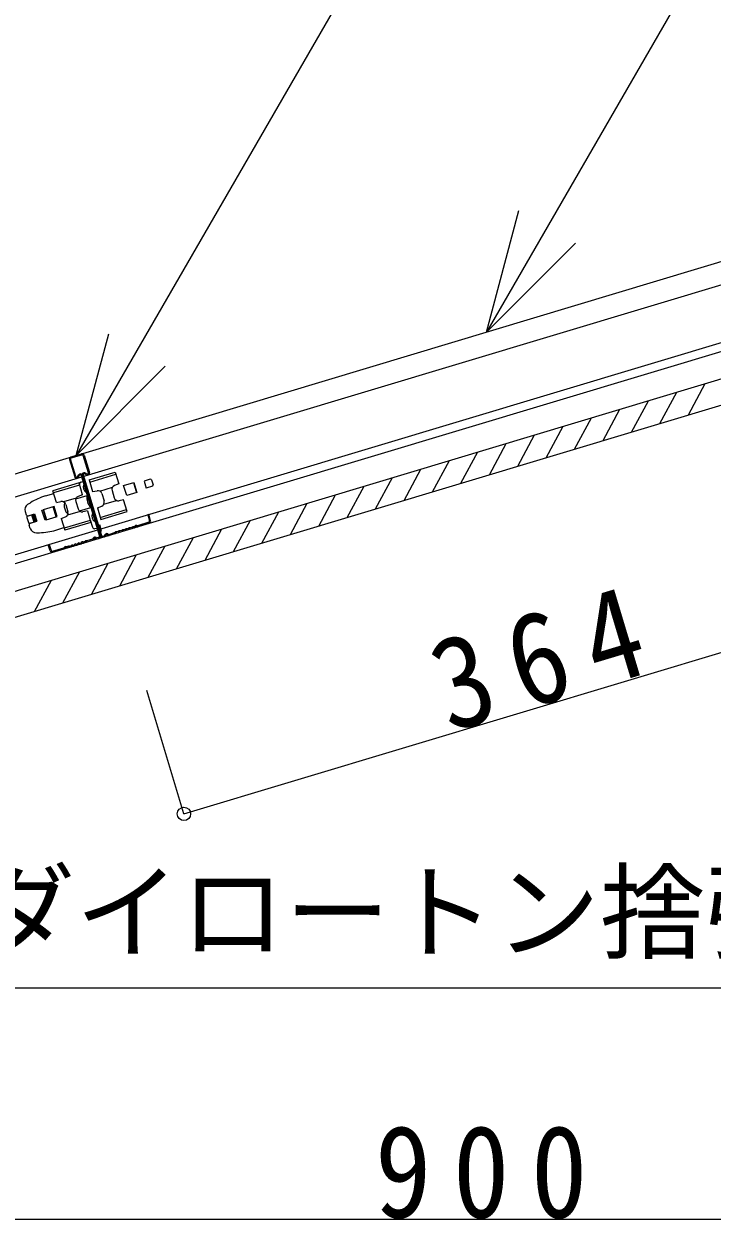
# Model space of a CAD drawing. Units: millimetres at full size, sheet at 1:20; details may follow other scales. Extents: x -4155 to 4045, y -2866 to 2834.
# Drawn here: x 248 to 576, y -1 to 569 of the extents above; entities that cross this region are included whole.
import ezdxf
from ezdxf.enums import TextEntityAlignment as Align

# ---------------------------------------------------------------- set-up
doc = ezdxf.new("R2010")
doc.units = ezdxf.units.MM
doc.header["$LTSCALE"] = 20
for name, color, linetype, lineweight in [('1-0_断面', 7, 'Continuous', 9), ('1-1_寸法', 7, 'Continuous', 9), ('1-2_文字', 7, 'Continuous', 9)]:
    doc.layers.add(name, color=color, linetype=linetype, lineweight=lineweight)
doc.styles.add('ＭＳ ゴシック', font='')
doc.styles.get('ＭＳ ゴシック').set_extended_font_data('MS Gothic')

msp = doc.modelspace()

# ---------------------------------------------------------------- linework, layer by layer
at = {"layer": '1-0_断面'}
for p, q in [((3770.95, 1375.77), (-99.44, 212.58)), ((-94.69, 196.77), (3775.7, 1359.97)), ((-91.24, 185.28), (3779.15, 1348.48)), ((-98.29, 208.75), (1807.96, 781.64)), ((56.34, 298.03), (926.89, 559.66)), ((59.4, 287.88), (929.95, 549.51)), ((550.81, 378.24), (558.85, 393.19)), ((564.36, 382.31), (572.4, 397.26)), ((537.27, 374.17), (545.31, 389.12)), ((523.73, 370.1), (531.76, 385.05)), ((496.64, 361.96), (504.68, 376.91)), ((510.18, 366.03), (518.22, 380.98)), ((483.09, 357.89), (491.13, 372.84)), ((456.01, 349.75), (464.05, 364.7)), ((469.55, 353.82), (477.59, 368.77)), ((269.52, 361.05), (272, 352.82)), ((272.47, 352.96), (270, 361.2)), ((270.19, 362.3), (275.27, 363.82)), ((270.33, 361.82), (275.41, 363.35)), ((278.51, 354.77), (276.03, 363.01)), ((276.51, 363.15), (278.99, 354.92)), ((442.46, 345.68), (450.5, 360.62)), ((273.41, 352.89), (273.9, 353.81)), ((273.83, 352.63), (274.34, 353.58)), ((275.08, 353.5), (283.76, 324.61)), ((275.56, 353.65), (284.24, 324.75)), ((276.04, 353.79), (284.72, 324.9)), ((277.56, 353.75), (276.61, 354.26)), ((277.77, 354.2), (276.85, 354.7)), ((278.86, 351.36), (291.31, 355.1)), ((279.15, 350.37), (291.6, 354.11)), ((428.92, 341.61), (436.96, 356.55)), ((274.07, 349.92), (261.62, 346.18)), ((274.36, 348.93), (261.91, 345.19)), ((275.75, 344.34), (274.07, 349.92)), ((274.98, 350.37), (275.93, 350.66)), ((275.85, 352.66), (284.24, 324.75)), ((278.86, 351.36), (280.53, 345.78)), ((283.97, 346.05), (289.96, 347.85)), ((295.33, 348.66), (300.22, 350.13)), ((296.77, 343.87), (295.33, 348.66)), ((300, 350.06), (301.44, 345.27)), ((300.12, 350.1), (301.56, 345.31)), ((300.22, 350.13), (301.66, 345.34)), ((308, 351.68), (305.12, 350.82)), ((305.12, 350.82), (306.13, 347.46)), ((309, 348.33), (306.13, 347.46)), ((308.62, 351.35), (309.34, 348.95)), ((401.83, 333.47), (409.87, 348.41)), ((415.38, 337.54), (423.41, 352.48)), ((258.09, 343.73), (262, 344.9)), ((263.3, 340.6), (261.62, 346.18)), ((272.73, 342.67), (266.73, 340.87)), ((272.57, 342.34), (277.95, 343.95)), ((275.75, 344.34), (273.72, 343.53)), ((280.53, 345.78), (282.67, 346.22)), ((284.99, 344.84), (286.04, 341.36)), ((289.78, 346.28), (290.83, 342.8)), ((301.66, 345.34), (296.77, 343.87)), ((388.29, 329.4), (396.33, 344.34)), ((248.39, 336.32), (248.85, 334.79)), ((249.69, 339.74), (250.94, 340.51)), ((256.43, 337.02), (256.91, 337.16)), ((257.9, 332.13), (256.43, 337.02)), ((262.18, 338.75), (256.91, 337.16)), ((256.91, 337.16), (258.38, 332.28)), ((261.81, 338.58), (256.93, 337.11)), ((256.93, 337.11), (258.36, 332.33)), ((257.14, 337.18), (258.58, 332.39)), ((263.25, 333.79), (261.81, 338.58)), ((263.65, 333.86), (262.18, 338.75)), ((263.3, 340.6), (265.43, 341.04)), ((267.03, 338.59), (267.61, 336.67)), ((267.75, 339.66), (268.8, 336.18)), ((274.61, 336.4), (268.62, 334.6)), ((272.54, 341.1), (273.59, 337.61)), ((274.3, 336.59), (279.68, 338.21)), ((278.05, 336.68), (275.91, 336.23)), ((278.05, 336.68), (279.73, 331.09)), ((282.84, 338.11), (284.86, 338.92)), ((282.84, 338.11), (284.51, 332.53)), ((284.22, 333.52), (296.67, 337.26)), ((284.51, 332.53), (296.96, 336.27)), ((285.85, 339.78), (291.85, 341.58)), ((361.2, 321.26), (369.24, 336.2)), ((374.75, 325.33), (382.78, 340.27)), ((249.24, 333.5), (249.96, 331.11)), ((249.58, 334.12), (252.45, 334.99)), ((249.85, 334.26), (252.92, 335.18)), ((250.58, 330.77), (253.46, 331.63)), ((250.89, 330.81), (253.95, 331.73)), ((251.49, 334.7), (252.5, 331.35)), ((251.97, 334.84), (252.98, 331.49)), ((252.45, 334.99), (253.46, 331.63)), ((252.92, 335.18), (253.95, 331.73)), ((258.38, 332.28), (257.9, 332.13)), ((258.36, 332.33), (263.25, 333.79)), ((258.38, 332.28), (263.65, 333.86)), ((265.6, 332.93), (267.63, 333.74)), ((265.6, 332.93), (267.28, 327.35)), ((279.43, 332.08), (266.98, 328.34)), ((279.73, 331.09), (267.28, 327.35)), ((279.34, 332.37), (280.41, 328.82)), ((307.37, 331.18), (301.88, 329.53)), ((307.51, 330.7), (302.03, 329.06)), ((307.32, 334.82), (306.84, 334.68)), ((306.84, 334.68), (307.7, 331.81)), ((308.18, 331.95), (307.32, 334.82)), ((347.66, 317.19), (355.7, 332.13)), ((250.81, 328.28), (250.35, 329.81)), ((253.77, 326.15), (255.25, 326.19)), ((262.98, 327.45), (266.89, 328.62)), ((281.65, 328.15), (282.61, 328.44)), ((282.29, 329.49), (283.92, 329.98)), ((285.34, 324.56), (286.06, 324.78)), ((286.31, 325), (286.41, 325.23)), ((286.87, 325.03), (286.77, 324.81)), ((287.45, 325.2), (287.66, 325.07)), ((287.93, 325.49), (287.73, 325.62)), ((288.27, 325.44), (291.03, 326.27)), ((291.17, 325.79), (288.42, 324.97)), ((292.65, 326.76), (292.11, 326.6)), ((292.25, 326.12), (292.8, 326.28)), ((294.28, 327.25), (293.74, 327.09)), ((293.88, 326.61), (294.43, 326.77)), ((295.91, 327.74), (295.37, 327.57)), ((295.51, 327.1), (296.05, 327.26)), ((297.54, 328.23), (296.99, 328.06)), ((297.14, 327.59), (297.68, 327.75)), ((299.17, 328.72), (298.62, 328.55)), ((298.77, 328.07), (299.31, 328.24)), ((300.25, 329.04), (300.4, 329.09)), ((300.39, 328.56), (300.55, 328.61)), ((300.52, 329.19), (300.61, 329.36)), ((301.05, 329.12), (300.96, 328.95)), ((301.33, 329.2), (301.5, 329.11)), ((301.56, 329.64), (301.73, 329.55)), ((334.11, 313.12), (342.15, 328.06)), ((259.44, 320.43), (259.91, 320.58)), ((260.3, 317.56), (259.44, 320.43)), ((259.91, 320.58), (260.78, 317.7)), ((261.4, 317.37), (266.89, 319.02)), ((267.1, 319.28), (267, 319.11)), ((267.54, 319.05), (267.44, 318.88)), ((267.81, 319.13), (267.98, 319.04)), ((268.21, 319.48), (268.04, 319.57)), ((268.52, 319.51), (268.37, 319.46)), ((268.66, 319.03), (268.51, 318.98)), ((269.6, 319.83), (270.15, 320)), ((269.75, 319.35), (270.29, 319.52)), ((271.23, 320.32), (271.78, 320.49)), ((271.92, 320.01), (271.38, 319.84)), ((272.86, 320.81), (273.4, 320.97)), ((273.55, 320.5), (273, 320.33)), ((274.49, 321.3), (275.03, 321.46)), ((274.63, 320.82), (275.18, 320.99)), ((276.12, 321.79), (276.66, 321.95)), ((276.8, 321.47), (276.26, 321.31)), ((280.5, 323.11), (277.74, 322.28)), ((277.89, 321.8), (280.64, 322.63)), ((280.76, 323.33), (280.85, 323.56)), ((281.31, 323.36), (281.22, 323.14)), ((281.9, 323.54), (282.1, 323.4)), ((282.38, 323.82), (282.17, 323.95)), ((283.43, 323.99), (282.71, 323.77)), ((282.85, 323.29), (283.57, 323.51)), ((286.2, 324.3), (285.49, 324.08)), ((307.03, 304.98), (315.07, 319.92)), ((320.57, 309.05), (328.61, 323.99)), ((261.54, 316.89), (267.03, 318.54)), ((293.48, 300.9), (301.52, 315.85)), ((266.4, 292.76), (274.43, 307.71)), ((279.94, 296.83), (287.98, 311.78)), ((252.85, 288.69), (260.89, 303.64))]:
    msp.add_line(p, q, dxfattribs=at)
for points in [[(291.31, 355.1), (292.98, 349.52), (290.96, 348.71)], [(296.96, 336.27), (295.29, 341.86), (293.15, 341.41)], [(283.16, 326.62), (284.79, 327.11), (283.92, 329.98)]]:
    msp.add_lwpolyline(points, dxfattribs=at)
for centre, radius, start, end in [((270.48, 361.34), 1, 106.7275, 196.7275), ((270.48, 361.34), 0.5, 106.7275, 196.7275), ((275.55, 362.87), 1, 16.7275, 106.7275), ((275.55, 362.87), 0.5, 16.7275, 106.7275), ((274.7, 353.39), 0.9, 16.7275, 151.7275), ((274.7, 353.39), 0.4, 16.7275, 151.7275), ((276.42, 353.91), 0.9, 61.7275, 196.7275), ((276.42, 353.91), 0.4, 61.7275, 196.7275), ((278.03, 354.63), 1, 241.7275, 16.7275), ((278.03, 354.63), 0.5, 238.8795, 16.7275), ((272.95, 353.1), 1, 196.7275, 331.7275), ((272.95, 353.1), 0.5, 196.7275, 334.5754), ((275.26, 349.41), 1, 106.7275, 196.7275), ((278.95, 347.91), 2.9, 153.1247, 240.3303), ((291.7, 346.85), 2, 111.7275, 196.7275), ((308.14, 351.2), 0.5, 16.7275, 106.7275), ((308.86, 348.81), 0.5, 286.7275, 16.7275), ((266.72, 315), 30, 106.7275, 121.7275), ((274.46, 341.67), 2, 111.7275, 196.7275), ((283.82, 342.59), 6.03, 166.8647, 226.5903), ((283.08, 344.26), 2, 16.7275, 101.7275), ((292.74, 343.37), 2, 196.7275, 281.7275), ((251.27, 337.19), 3, 121.7275, 196.7275), ((265.84, 339.08), 2, 16.7275, 101.7275), ((268.95, 339.16), 2, 142.5042, 196.7275), ((269.52, 337.25), 2, 196.7275, 250.9507), ((266.88, 335.6), 2, 291.7275, 16.7275), ((275.5, 338.19), 2, 196.7275, 281.7275), ((284.12, 340.78), 2, 291.7275, 16.7275), ((249.62, 335.02), 0.8, 196.7275, 286.7275), ((249.72, 333.64), 0.5, 106.7275, 196.7275), ((250.44, 331.25), 0.5, 196.7275, 286.7275), ((251.12, 330.04), 0.8, 106.7275, 196.7275), ((283.13, 334.02), 2.9, 153.1247, 240.3303), ((307.23, 331.66), 0.5, 286.7275, 16.7275), ((307.23, 331.66), 1, 286.7275, 16.7275), ((253.68, 329.15), 3, 196.7275, 271.7275), ((254.34, 356.18), 30, 271.7275, 286.7275), ((281.37, 329.11), 1, 196.7275, 286.7275), ((283.28, 324.47), 0.5, 286.7275, 16.7275), ((283.28, 324.47), 1, 286.7275, 16.7275), ((285.2, 325.04), 1, 196.7275, 286.7275), ((285.2, 325.04), 0.5, 196.7275, 286.7275), ((285.94, 325.16), 0.4, 286.7275, 336.7275), ((285.94, 325.16), 0.9, 286.7275, 336.7275), ((287.23, 324.87), 0.9, 56.7275, 156.7275), ((287.23, 324.87), 0.4, 56.7275, 156.7275), ((288.15, 325.82), 0.9, 236.7275, 286.7275), ((288.15, 325.82), 0.4, 236.7275, 286.7275), ((290.97, 326.46), 0.2, 286.7275, 325.6699), ((291.71, 325.95), 0.7, 67.785, 145.6699), ((290.97, 326.46), 0.7, 286.7275, 325.6699), ((291.71, 325.95), 0.2, 69.8576, 145.6699), ((292.05, 326.79), 0.7, 247.785, 286.7275), ((292.05, 326.79), 0.2, 247.785, 286.7275), ((292.6, 326.95), 0.2, 286.7275, 325.6699), ((293.34, 326.44), 0.7, 67.785, 145.6699), ((292.6, 326.95), 0.7, 286.7275, 325.6699), ((293.34, 326.44), 0.2, 69.8576, 145.6699), ((293.68, 327.28), 0.7, 247.785, 286.7275), ((293.68, 327.28), 0.2, 247.785, 286.7275), ((294.22, 327.44), 0.2, 286.7275, 325.6699), ((294.97, 326.93), 0.7, 67.785, 145.6699), ((294.22, 327.44), 0.7, 286.7275, 325.6699), ((294.97, 326.93), 0.2, 69.8576, 145.6699), ((295.31, 327.77), 0.7, 247.785, 286.7275), ((295.31, 327.77), 0.2, 247.785, 286.7275), ((295.85, 327.93), 0.2, 286.7275, 325.6699), ((296.6, 327.42), 0.7, 67.785, 145.6699), ((295.85, 327.93), 0.7, 286.7275, 325.6699), ((296.6, 327.42), 0.2, 69.8576, 145.6699), ((296.94, 328.26), 0.7, 247.785, 286.7275), ((296.94, 328.26), 0.2, 247.785, 286.7275), ((297.48, 328.42), 0.2, 286.7275, 325.6699), ((298.22, 327.91), 0.7, 67.785, 145.6699), ((297.48, 328.42), 0.7, 286.7275, 325.6699), ((298.22, 327.91), 0.2, 69.8576, 145.6699), ((298.56, 328.75), 0.7, 247.785, 286.7275), ((298.56, 328.75), 0.2, 247.785, 286.7275), ((299.11, 328.91), 0.2, 286.7275, 325.6699), ((299.85, 328.4), 0.7, 67.785, 145.6699), ((299.11, 328.91), 0.7, 286.7275, 325.6699), ((299.85, 328.4), 0.2, 67.785, 143.5974), ((300.19, 329.23), 0.7, 247.785, 286.7275), ((300.19, 329.23), 0.2, 247.785, 286.7275), ((300.35, 329.28), 0.2, 286.7275, 331.7275), ((300.35, 329.28), 0.7, 286.7275, 331.7275), ((301.23, 329.02), 0.7, 61.7275, 151.7275), ((301.23, 329.02), 0.2, 61.7275, 151.7275), ((301.83, 329.73), 0.7, 241.7275, 286.7275), ((301.83, 329.73), 0.2, 241.7275, 286.7275), ((266.83, 319.21), 0.2, 286.7275, 331.7275), ((266.83, 319.21), 0.7, 286.7275, 331.7275), ((267.71, 318.95), 0.7, 61.7275, 151.7275), ((267.71, 318.95), 0.2, 61.7275, 151.7275), ((268.31, 319.65), 0.7, 241.7275, 286.7275), ((268.31, 319.65), 0.2, 241.7275, 286.7275), ((268.46, 319.7), 0.2, 286.7275, 325.6699), ((269.21, 319.19), 0.7, 67.785, 145.6699), ((268.46, 319.7), 0.7, 286.7275, 325.6699), ((269.21, 319.19), 0.2, 69.8576, 145.6699), ((269.55, 320.02), 0.7, 247.785, 286.7275), ((269.55, 320.02), 0.2, 247.785, 286.7275), ((270.09, 320.19), 0.2, 286.7275, 325.6699), ((270.83, 319.68), 0.7, 67.785, 145.6699), ((270.09, 320.19), 0.7, 286.7275, 325.6699), ((270.83, 319.68), 0.2, 67.785, 143.5974), ((271.17, 320.51), 0.7, 247.785, 286.7275), ((271.17, 320.51), 0.2, 247.785, 286.7275), ((271.72, 320.68), 0.2, 286.7275, 325.6699), ((272.46, 320.17), 0.7, 67.785, 145.6699), ((271.72, 320.68), 0.7, 286.7275, 325.6699), ((272.46, 320.17), 0.2, 67.785, 143.5974), ((272.8, 321), 0.7, 247.785, 286.7275), ((272.8, 321), 0.2, 247.785, 286.7275), ((273.35, 321.17), 0.2, 286.7275, 325.6699), ((274.09, 320.66), 0.7, 67.785, 145.6699), ((273.35, 321.17), 0.7, 286.7275, 325.6699), ((274.09, 320.66), 0.2, 67.785, 143.5974), ((274.43, 321.49), 0.7, 247.785, 286.7275), ((274.43, 321.49), 0.2, 247.785, 286.7275), ((274.97, 321.66), 0.2, 286.7275, 325.6699), ((275.72, 321.15), 0.7, 67.785, 145.6699), ((274.97, 321.66), 0.7, 286.7275, 325.6699), ((275.72, 321.15), 0.2, 67.785, 143.5974), ((276.06, 321.98), 0.7, 247.785, 286.7275), ((276.06, 321.98), 0.2, 247.785, 286.7275), ((276.6, 322.14), 0.2, 286.7275, 325.6699), ((277.35, 321.64), 0.7, 67.785, 145.6699), ((276.6, 322.14), 0.7, 286.7275, 325.6699), ((277.35, 321.64), 0.2, 67.785, 143.5974), ((277.69, 322.47), 0.7, 247.785, 286.7275), ((277.69, 322.47), 0.2, 247.785, 286.7275), ((280.39, 323.49), 0.4, 286.7275, 336.7275), ((280.39, 323.49), 0.9, 286.7275, 336.7275), ((281.68, 323.2), 0.9, 56.7275, 156.7275), ((281.68, 323.2), 0.4, 56.7275, 156.7275), ((282.6, 324.15), 0.9, 236.7275, 286.7275), ((282.6, 324.15), 0.4, 236.7275, 286.7275), ((261.26, 317.85), 1, 196.7275, 286.7275), ((261.26, 317.85), 0.5, 196.7275, 286.7275)]:
    msp.add_arc(centre, radius, start, end, dxfattribs=at)
at = {"layer": '1-1_寸法'}
for p, q in [((324.06, 192.25), (672.66, 297.02)), ((324.06, 192.25), (306.4, 251.03)), ((15.01, -0.79), (915.01, -0.79))]:
    msp.add_line(p, q, dxfattribs=at)
msp.add_circle((324.06, 192.25), 3.19, dxfattribs=at)
at = {"layer": '1-2_文字'}
for p, q in [((573.43, 604.11), (468.14, 421.73)), ((468.14, 421.73), (483.67, 479.69)), ((468.14, 421.73), (510.56, 464.16)), ((272.73, 363.06), (315.15, 405.49)), ((1710.73, 109.3), (204.16, 109.3))]:
    msp.add_line(p, q, dxfattribs=at)
msp.add_lwpolyline([(499.57, 755.96), (272.73, 363.06), (288.26, 421.02)], dxfattribs=at)

# ---------------------------------------------------------------- texts
at = {"layer": '1-1_寸法', "insert": (450.48, 230.24), "char_height": 43.99, "attachment_point": 7, "rotation": 16.727, "style": 'ＭＳ ゴシック'}
msp.add_mtext('\\T1.38;\\W0.9;364', dxfattribs=at)
at = {"layer": '1-1_寸法', "insert": (415.01, -0.79), "char_height": 43.99, "attachment_point": 7, "style": 'ＭＳ ゴシック'}
msp.add_mtext('\\T1.38;\\W0.9;900', dxfattribs=at)
at = {"layer": '1-2_文字', "style": 'ＭＳ ゴシック'}
msp.add_text('ダイロートン捨張工法用t9(t12)＋捨張用石膏ボードt9.5(t12.5)', height=36.66, dxfattribs=at).set_placement((222.24, 116.18), align=Align.BOTTOM_LEFT)

doc.saveas('drawing.dxf')
